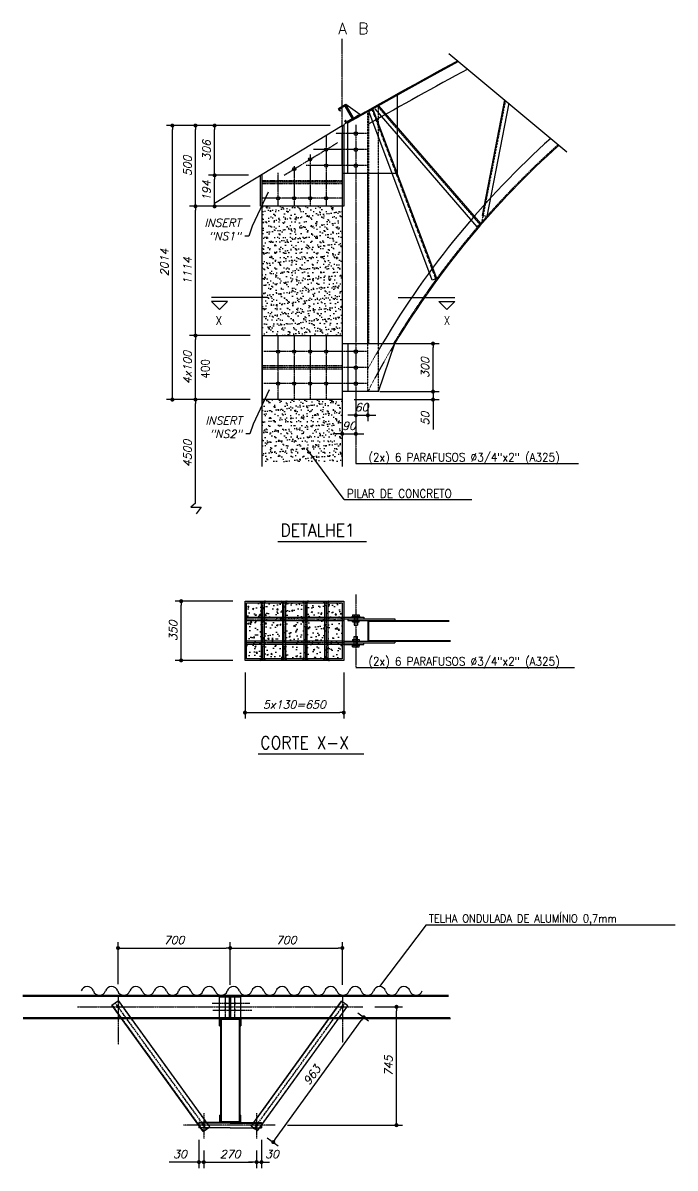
# Model space of a CAD drawing. Header units: millimetres. Extents: x -287396 to 401320, y -174247 to 142644.
# Drawn here: x 360615 to 401320, y 71105 to 142644 of the extents above; entities that cross this region are included whole.
import ezdxf
from ezdxf.enums import TextEntityAlignment as Align

# ---------------------------------------------------------------- set-up
doc = ezdxf.new("R2010")
doc.units = ezdxf.units.MM
doc.header["$LTSCALE"] = 2.5
for name, pattern in [('CENTER', [50.8, 31.75, -6.35, 6.35, -6.35]), ('DASHED', [19.05, 12.7, -6.35]), ('DASHED2', [9.525, 6.35, -3.175]), ('HIDDEN', [0.375, 0.25, -0.125])]:
    doc.linetypes.add(name, pattern=pattern)
doc.layers.add('ESTMETÄLICA', color=1, linetype='Continuous')
doc.layers.add('Estrutura Aço Porticos', color=7, linetype='Continuous')
doc.styles.add('ROMANS', font='romans', dxfattribs={"oblique": 15})
doc.dimstyles.new('ESC.250', dxfattribs={"dimscale": 250, "dimtxt": 2, "dimasz": 1, "dimexe": 1.5, "dimexo": 3, "dimgap": 1, "dimtad": 1, "dimdec": 0, "dimtxsty": 'ROMANS', "dimblk": 'DOT', "dimcen": 1, "dimclrd": 2, "dimclre": 2, "dimadec": 4, "dimazin": 0, "dimtfac": 1, "dimtdec": 0, "dimtmove": 0, "dimatfit": 3, "dimfxl": 1, "dimarcsym": 0})

# ---------------------------------------------------------------- blocks, each defined once
blk = doc.blocks.new('DOT')
at = {"color": 0, "linetype": 'ByBlock'}
blk.add_line((-0.5, 0), (-1, 0), dxfattribs=at)
at = {"color": 0, "linetype": 'ByBlock', "const_width": 0.5}
blk.add_lwpolyline([(-0.25, 0, 1), (0.25, 0, 1)], format="xyb", close=True, dxfattribs=at)
blk = doc.blocks.new('*D166')
at = {"color": 2, "lineweight": -2}
for p, q in [((374793, 123112), (371011, 123112)), ((371386, 119362), (371386, 122862)), ((374793, 119112), (371011, 119112))]:
    blk.add_line(p, q, dxfattribs=at)
at = {"layer": 'DEFPOINTS', "color": 0}
for p in [(371386, 123112), (375543, 123112), (375543, 119112)]:
    blk.add_point(p, dxfattribs=at)
at = {"color": 2, "lineweight": -2, "xscale": 250, "yscale": 250, "zscale": 250}
for p, rotation in [((371386, 123112), 90), ((371386, 119112), 270)]:
    blk.add_blockref('DOT', p, dxfattribs=dict(at, rotation=rotation))
at = {"color": 0, "insert": (370886, 121112), "char_height": 500, "attachment_point": 5, "rotation": 90, "style": 'ROMANS'}
blk.add_mtext('4x100', dxfattribs=at)
blk = doc.blocks.new('_Dot')
at = {"color": 0, "linetype": 'ByBlock', "lineweight": -2}
blk.add_line((-0.5, 0), (-1, 0), dxfattribs=at)
at = {"color": 0, "linetype": 'ByBlock', "const_width": 0.5}
blk.add_lwpolyline([(-0.25, 0, 1), (0.25, 0, 1)], format="xyb", close=True, dxfattribs=at)
blk = doc.blocks.new('*D167')
at = {"color": 2, "lineweight": -2}
for p, q in [((379793, 136231), (371011, 136231)), ((371386, 131436), (371386, 135981)), ((374693, 131186), (371011, 131186))]:
    blk.add_line(p, q, dxfattribs=at)
at = {"layer": 'DEFPOINTS', "color": 0}
for p in [(371386, 136231), (380543, 136231), (375443, 131186)]:
    blk.add_point(p, dxfattribs=at)
at = {"color": 2, "lineweight": -2, "xscale": 250, "yscale": 250, "zscale": 250}
for p, rotation in [((371386, 136231), 90), ((371386, 131186), 270)]:
    blk.add_blockref('DOT', p, dxfattribs=dict(at, rotation=rotation))
at = {"color": 0, "insert": (370886, 133709), "char_height": 500, "attachment_point": 5, "rotation": 90, "style": 'ROMANS'}
blk.add_mtext('500', dxfattribs=at)
blk = doc.blocks.new('*D168')
at = {"color": 2, "lineweight": -2}
for p, q in [((382982, 122612), (386587, 122612)), ((386212, 119862), (386212, 122362)), ((382893, 119612), (386587, 119612))]:
    blk.add_line(p, q, dxfattribs=at)
at = {"layer": 'DEFPOINTS', "color": 0}
for p in [(382232, 122612), (386212, 122612), (382143, 119612)]:
    blk.add_point(p, dxfattribs=at)
at = {"color": 2, "lineweight": -2, "xscale": 250, "yscale": 250, "zscale": 250}
for p, rotation in [((386212, 122612), 90), ((386212, 119612), 270)]:
    blk.add_blockref('DOT', p, dxfattribs=dict(at, rotation=rotation))
at = {"color": 0, "insert": (385712, 121112), "char_height": 500, "attachment_point": 5, "rotation": 90, "style": 'ROMANS'}
blk.add_mtext('300', dxfattribs=at)
blk = doc.blocks.new('*D169')
at = {"color": 2, "lineweight": -2}
for p, q in [((381393, 118862), (381393, 116598)), ((380543, 118362), (380543, 116598)), ((380293, 116973), (380043, 116973)), ((380543, 116973), (381393, 116973)), ((381643, 116973), (381893, 116973))]:
    blk.add_line(p, q, dxfattribs=at)
at = {"layer": 'DEFPOINTS', "color": 0}
for p in [(381393, 119612), (380543, 119112), (381393, 116973)]:
    blk.add_point(p, dxfattribs=at)
at = {"color": 2, "lineweight": -2, "xscale": 250, "yscale": 250, "zscale": 250}
blk.add_blockref('DOT', (380543, 116973), dxfattribs=at)
at = {"color": 2, "lineweight": -2, "xscale": 250, "yscale": 250, "zscale": 250, "rotation": 180}
blk.add_blockref('DOT', (381393, 116973), dxfattribs=at)
at = {"color": 0, "insert": (380968, 117473), "char_height": 500, "attachment_point": 5, "style": 'ROMANS'}
blk.add_mtext('90', dxfattribs=at)
blk = doc.blocks.new('*D170')
at = {"color": 2, "lineweight": -2}
for p, q in [((381393, 118862), (381393, 117756)), ((382143, 118862), (382143, 117756)), ((381143, 118131), (380893, 118131)), ((381393, 118131), (382143, 118131)), ((382393, 118131), (382643, 118131))]:
    blk.add_line(p, q, dxfattribs=at)
at = {"layer": 'DEFPOINTS', "color": 0}
for p in [(381393, 119612), (382143, 119612), (382143, 118131)]:
    blk.add_point(p, dxfattribs=at)
at = {"color": 2, "lineweight": -2, "xscale": 250, "yscale": 250, "zscale": 250}
blk.add_blockref('DOT', (381393, 118131), dxfattribs=at)
at = {"color": 2, "lineweight": -2, "xscale": 250, "yscale": 250, "zscale": 250, "rotation": 180}
blk.add_blockref('DOT', (382143, 118131), dxfattribs=at)
at = {"color": 0, "insert": (381760, 118631), "char_height": 500, "attachment_point": 5, "style": 'ROMANS'}
blk.add_mtext('60', dxfattribs=at)
blk = doc.blocks.new('*D171')
at = {"color": 2, "lineweight": -2}
for p, q in [((373727, 106521), (370114, 106521)), ((370489, 103071), (370489, 106271)), ((373727, 102821), (370114, 102821))]:
    blk.add_line(p, q, dxfattribs=at)
at = {"layer": 'DEFPOINTS', "color": 0}
for p in [(370489, 106521), (374477, 106521), (374477, 102821)]:
    blk.add_point(p, dxfattribs=at)
at = {"color": 2, "lineweight": -2, "xscale": 250, "yscale": 250, "zscale": 250}
for p, rotation in [((370489, 106521), 90), ((370489, 102821), 270)]:
    blk.add_blockref('DOT', p, dxfattribs=dict(at, rotation=rotation))
at = {"color": 0, "insert": (369989, 104671), "char_height": 500, "attachment_point": 5, "rotation": 90, "style": 'ROMANS'}
blk.add_mtext('350', dxfattribs=at)
blk = doc.blocks.new('*D172')
at = {"color": 2, "lineweight": -2}
for p, q in [((383554, 119612), (386588, 119612)), ((386213, 119862), (386213, 120112)), ((386213, 119612), (386213, 119112)), ((381293, 119112), (386588, 119112)), ((386213, 118862), (386213, 117244))]:
    blk.add_line(p, q, dxfattribs=at)
at = {"layer": 'DEFPOINTS', "color": 0}
for p in [(382804, 119612), (386213, 119612), (380543, 119112)]:
    blk.add_point(p, dxfattribs=at)
at = {"color": 2, "lineweight": -2, "xscale": 250, "yscale": 250, "zscale": 250}
for p, rotation in [((386213, 119612), 270), ((386213, 119112), 90)]:
    blk.add_blockref('DOT', p, dxfattribs=dict(at, rotation=rotation))
at = {"color": 0, "insert": (385713, 117928), "char_height": 500, "attachment_point": 5, "rotation": 90, "style": 'ROMANS'}
blk.add_mtext('50', dxfattribs=at)
blk = doc.blocks.new('*D173')
at = {"color": 2, "lineweight": -2}
for p, q in [((371602, 72861), (371602, 71105)), ((371902, 72208), (371902, 71105)), ((371352, 71480), (369734, 71480)), ((371902, 71480), (371602, 71480)), ((372152, 71480), (372402, 71480))]:
    blk.add_line(p, q, dxfattribs=at)
at = {"layer": 'DEFPOINTS', "color": 0}
for p in [(371602, 73611), (371902, 72958), (371902, 71480)]:
    blk.add_point(p, dxfattribs=at)
at = {"color": 2, "lineweight": -2, "xscale": 250, "yscale": 250, "zscale": 250}
blk.add_blockref('DOT', (371602, 71480), dxfattribs=at)
at = {"color": 2, "lineweight": -2, "xscale": 250, "yscale": 250, "zscale": 250, "rotation": 180}
blk.add_blockref('DOT', (371902, 71480), dxfattribs=at)
at = {"color": 0, "insert": (370418, 71980), "char_height": 500, "attachment_point": 5, "style": 'ROMANS'}
blk.add_mtext('30', dxfattribs=at)
blk = doc.blocks.new('*D174')
at = {"color": 2, "lineweight": -2}
for p, q in [((371902, 72208), (371902, 71105)), ((375202, 72208), (375202, 71105)), ((372152, 71480), (374952, 71480))]:
    blk.add_line(p, q, dxfattribs=at)
at = {"layer": 'DEFPOINTS', "color": 0}
for p in [(371902, 72958), (375202, 72958), (375202, 71480)]:
    blk.add_point(p, dxfattribs=at)
at = {"color": 2, "lineweight": -2, "xscale": 250, "yscale": 250, "zscale": 250, "rotation": 180}
blk.add_blockref('DOT', (371902, 71480), dxfattribs=at)
at = {"color": 2, "lineweight": -2, "xscale": 250, "yscale": 250, "zscale": 250}
blk.add_blockref('DOT', (375202, 71480), dxfattribs=at)
at = {"color": 0, "insert": (373552, 71980), "char_height": 500, "attachment_point": 5, "style": 'ROMANS'}
blk.add_mtext('270', dxfattribs=at)
blk = doc.blocks.new('*D175')
at = {"color": 2, "lineweight": -2}
for p, q in [((375502, 72861), (375502, 71105)), ((375202, 72208), (375202, 71105)), ((374952, 71480), (374702, 71480)), ((375202, 71480), (375502, 71480)), ((375752, 71480), (376002, 71480))]:
    blk.add_line(p, q, dxfattribs=at)
at = {"layer": 'DEFPOINTS', "color": 0}
for p in [(375502, 73611), (375202, 72958), (375502, 71480)]:
    blk.add_point(p, dxfattribs=at)
at = {"color": 2, "lineweight": -2, "xscale": 250, "yscale": 250, "zscale": 250}
blk.add_blockref('DOT', (375202, 71480), dxfattribs=at)
at = {"color": 2, "lineweight": -2, "xscale": 250, "yscale": 250, "zscale": 250, "rotation": 180}
blk.add_blockref('DOT', (375502, 71480), dxfattribs=at)
at = {"color": 0, "insert": (376165, 71980), "char_height": 500, "attachment_point": 5, "style": 'ROMANS'}
blk.add_mtext('30', dxfattribs=at)
blk = doc.blocks.new('*D176')
at = {"color": 2, "lineweight": -2}
for p, q in [((382576, 81181), (384305, 81181)), ((383930, 74036), (383930, 80931)), ((377119, 73786), (384305, 73786))]:
    blk.add_line(p, q, dxfattribs=at)
at = {"layer": 'DEFPOINTS', "color": 0}
for p in [(381826, 81181), (383930, 81181), (376369, 73786)]:
    blk.add_point(p, dxfattribs=at)
at = {"color": 2, "lineweight": -2, "xscale": 250, "yscale": 250, "zscale": 250}
for p, rotation in [((383930, 81181), 90), ((383930, 73786), 270)]:
    blk.add_blockref('DOT', p, dxfattribs=dict(at, rotation=rotation))
at = {"color": 0, "insert": (383430, 77483), "char_height": 500, "attachment_point": 5, "rotation": 90, "style": 'ROMANS'}
blk.add_mtext('745', dxfattribs=at)
blk = doc.blocks.new('*D177')
at = {"color": 2, "lineweight": -2}
for p, q in [((366552, 82601), (366552, 85229)), ((373552, 82551), (373552, 85229)), ((366802, 84854), (373302, 84854))]:
    blk.add_line(p, q, dxfattribs=at)
at = {"layer": 'DEFPOINTS', "color": 0}
for p in [(373552, 84854), (366552, 81851), (373552, 81801)]:
    blk.add_point(p, dxfattribs=at)
at = {"color": 2, "lineweight": -2, "xscale": 250, "yscale": 250, "zscale": 250, "rotation": 180}
blk.add_blockref('DOT', (366552, 84854), dxfattribs=at)
at = {"color": 2, "lineweight": -2, "xscale": 250, "yscale": 250, "zscale": 250}
blk.add_blockref('DOT', (373552, 84854), dxfattribs=at)
at = {"color": 0, "insert": (370052, 85354), "char_height": 500, "attachment_point": 5, "style": 'ROMANS'}
blk.add_mtext('700', dxfattribs=at)
blk = doc.blocks.new('*D178')
at = {"color": 2, "lineweight": -2}
for p, q in [((373552, 82601), (373552, 85229)), ((380552, 82551), (380552, 85229)), ((373802, 84854), (380302, 84854))]:
    blk.add_line(p, q, dxfattribs=at)
at = {"layer": 'DEFPOINTS', "color": 0}
for p in [(380552, 84854), (373552, 81851), (380552, 81801)]:
    blk.add_point(p, dxfattribs=at)
at = {"color": 2, "lineweight": -2, "xscale": 250, "yscale": 250, "zscale": 250, "rotation": 180}
blk.add_blockref('DOT', (373552, 84854), dxfattribs=at)
at = {"color": 2, "lineweight": -2, "xscale": 250, "yscale": 250, "zscale": 250}
blk.add_blockref('DOT', (380552, 84854), dxfattribs=at)
at = {"color": 0, "insert": (377052, 85354), "char_height": 500, "attachment_point": 5, "style": 'ROMANS'}
blk.add_mtext('700', dxfattribs=at)
blk = doc.blocks.new('*D182')
at = {"color": 2, "lineweight": -2}
for p, q in [((376388, 72929), (381737, 80324)), ((381509, 80798), (382188, 80307)), ((375866, 72997), (376545, 72506))]:
    blk.add_line(p, q, dxfattribs=at)
at = {"layer": 'DEFPOINTS', "color": 0}
for p in [(380901, 81237), (381884, 80526), (375259, 73437)]:
    blk.add_point(p, dxfattribs=at)
at = {"color": 2, "lineweight": -2, "xscale": 250, "yscale": 250, "zscale": 250}
for p, rotation in [((381884, 80526), 54.11883757673334), ((376241, 72726), 234.1188375767333)]:
    blk.add_blockref('DOT', p, dxfattribs=dict(at, rotation=rotation))
at = {"color": 0, "insert": (378657, 76919), "char_height": 500, "attachment_point": 5, "rotation": 54.11884, "style": 'ROMANS'}
blk.add_mtext('963', dxfattribs=at)
blk = doc.blocks.new('*D183')
at = {"color": 2, "lineweight": -2}
for p, q in [((374477, 102071), (374477, 99184)), ((380643, 102071), (380643, 99184)), ((374727, 99559), (380393, 99559))]:
    blk.add_line(p, q, dxfattribs=at)
at = {"layer": 'DEFPOINTS', "color": 0}
for p in [(374477, 102821), (380643, 102821), (380643, 99559)]:
    blk.add_point(p, dxfattribs=at)
at = {"color": 2, "lineweight": -2, "xscale": 250, "yscale": 250, "zscale": 250, "rotation": 180}
blk.add_blockref('DOT', (374477, 99559), dxfattribs=at)
at = {"color": 2, "lineweight": -2, "xscale": 250, "yscale": 250, "zscale": 250}
blk.add_blockref('DOT', (380643, 99559), dxfattribs=at)
at = {"color": 0, "insert": (377560, 100059), "char_height": 500, "attachment_point": 5, "style": 'ROMANS'}
blk.add_mtext('5x130=650', dxfattribs=at)
blk = doc.blocks.new('*D184')
at = {"color": 2, "lineweight": -2}
for p, q in [((374693, 133125), (372204, 133125)), ((372579, 131436), (372579, 132875)), ((374693, 131186), (372204, 131186))]:
    blk.add_line(p, q, dxfattribs=at)
at = {"layer": 'DEFPOINTS', "color": 0}
for p in [(372579, 133125), (375443, 133125), (375443, 131186)]:
    blk.add_point(p, dxfattribs=at)
at = {"color": 2, "lineweight": -2, "xscale": 250, "yscale": 250, "zscale": 250}
for p, rotation in [((372579, 133125), 90), ((372579, 131186), 270)]:
    blk.add_blockref('DOT', p, dxfattribs=dict(at, rotation=rotation))
at = {"color": 0, "insert": (372079, 132156), "char_height": 500, "attachment_point": 5, "rotation": 90, "style": 'ROMANS'}
blk.add_mtext('194', dxfattribs=at)
blk = doc.blocks.new('*D185')
at = {"color": 2, "lineweight": -2}
for p, q in [((379793, 136231), (372204, 136231)), ((372579, 133375), (372579, 135981)), ((374693, 133125), (372204, 133125))]:
    blk.add_line(p, q, dxfattribs=at)
at = {"layer": 'DEFPOINTS', "color": 0}
for p in [(372579, 136231), (380543, 136231), (375443, 133125)]:
    blk.add_point(p, dxfattribs=at)
at = {"color": 2, "lineweight": -2, "xscale": 250, "yscale": 250, "zscale": 250}
for p, rotation in [((372579, 136231), 90), ((372579, 133125), 270)]:
    blk.add_blockref('DOT', p, dxfattribs=dict(at, rotation=rotation))
at = {"color": 0, "insert": (372079, 134678), "char_height": 500, "attachment_point": 5, "rotation": 90, "style": 'ROMANS'}
blk.add_mtext('306', dxfattribs=at)
blk = doc.blocks.new('*D187')
at = {"color": 2, "lineweight": -2}
for p, q in [((379793, 136231), (369569, 136231)), ((369944, 119362), (369944, 135981)), ((374793, 119112), (369569, 119112))]:
    blk.add_line(p, q, dxfattribs=at)
at = {"layer": 'DEFPOINTS', "color": 0}
for p in [(369944, 136231), (380543, 136231), (375543, 119112)]:
    blk.add_point(p, dxfattribs=at)
at = {"color": 2, "lineweight": -2, "xscale": 250, "yscale": 250, "zscale": 250}
for p, rotation in [((369944, 136231), 90), ((369944, 119112), 270)]:
    blk.add_blockref('DOT', p, dxfattribs=dict(at, rotation=rotation))
at = {"color": 0, "insert": (369444, 127672), "char_height": 500, "attachment_point": 5, "rotation": 90, "style": 'ROMANS'}
blk.add_mtext('2014', dxfattribs=at)
blk = doc.blocks.new('*D188')
at = {"color": 2, "lineweight": -2}
for p, q in [((374793, 131186), (371011, 131186)), ((371386, 123362), (371386, 130936)), ((374793, 123112), (371011, 123112))]:
    blk.add_line(p, q, dxfattribs=at)
at = {"layer": 'DEFPOINTS', "color": 0}
for p in [(371386, 131186), (375543, 131186), (375543, 123112)]:
    blk.add_point(p, dxfattribs=at)
at = {"color": 2, "lineweight": -2, "xscale": 250, "yscale": 250, "zscale": 250}
for p, rotation in [((371386, 131186), 90), ((371386, 123112), 270)]:
    blk.add_blockref('DOT', p, dxfattribs=dict(at, rotation=rotation))
at = {"color": 0, "insert": (370886, 127149), "char_height": 500, "attachment_point": 5, "rotation": 90, "style": 'ROMANS'}
blk.add_mtext('1114', dxfattribs=at)

msp = doc.modelspace()

# ---------------------------------------------------------------- hatches: boundary and pattern name
h = msp.add_hatch()
h.set_pattern_fill('AR-SAND', color=1, scale=10, style=0)
h.set_pattern_definition([(37.5, (-12186.97, 12726.96), (-16.0003, 489.41324), [0, -386.08, 0, -431.8, 0, -412.75]), (7.5, (-12187, 12726.96), (449.5233, 716.8251), [0, -208.28, 0, -347.98, 0, -133.35]), (327.5, (-12499.4, 12726.96), (790.99237, 1.4372), [0, -127, 0, -457.2, 0, -596.9]), (317.5, (-12499.4, 12726.96), (763.5565, 222.9293), [0, -63.5, 0, -299.72, 0, -342.9])])
h.paths.add_polyline_path([(380543.241, 131186.147), (375543.241, 131186.147), (375543.241, 123112.396), (380543.241, 123112.396)])
h.paths.add_polyline_path([(380543.241, 119112.396), (375543.241, 119112.396), (375543.241, 115205.357), (380543.241, 115205.357)])
h = msp.add_hatch()
h.set_pattern_fill('AR-CONC', color=1, scale=5, style=0)
h.set_pattern_definition([(50, (-7835.4, 12726.96), (910.9233, -79.6954), [95.25, -1047.75]), (355, (-7835.4, 12727), (-176.2141, 955.2832), [76.2, -838.2]), (100.451, (-7759.5, 12720.3), (734.7125, 875.5834), [80.95, -890.45]), (46.1842, (-7835.4, 12981), (1355.3952, -210.2116), [142.875, -1571.625]), (96.6356, (-7722.5, 12963.4), (1187.021, 1237.1278), [121.425, -1335.675]), (351.184, (-7835.4, 12981), (1187.023, 1237.1256), [114.3, -1257.3]), (21, (-7708.4, 12917.46), (758.0744, -511.3276), [95.25, -1047.75]), (326, (-7708.4, 12917.5), (309.0101, 920.9398), [76.2, -838.2]), (71.4514, (-7645.25, 12874.85), (1067.0825, 409.6143), [80.95, -890.45]), (37.5, (-7835.42, 12726.96), (15.44302, 422.7752), [0, -828.04, 0, -850.9, 0, -841.375]), (7.5, (-7835.42, 12726.96), (334.0983, 500.90287), [0, -485.14, 0, -808.99, 0, -320.675]), (327.5, (-8118.63, 12726.96), (677.95298, -28.64372), [0, -317.5, 0, -990.6, 0, -1314.45]), (317.5, (-8245.63, 12726.96), (740.6459, 127.13246), [0, -412.75, 0, -657.86, 0, -933.45])])
h.paths.add_polyline_path([(374577.241, 106420.52), (380543.241, 106420.52), (380543.241, 102920.52), (374577.241, 102920.52)])
h = msp.add_hatch()
h.set_pattern_fill('ANSI34', color=6, style=0)
h.set_pattern_definition([(315, (-13152.972, 194974.893), (-13.4703842, -13.4703842), []), (315, (-13148.482, 194974.893), (-13.4703842, -13.4703842), []), (315, (-13143.992, 194974.893), (-13.4703842, -13.4703842), []), (315, (-13139.502, 194974.893), (-13.4703842, -13.4703842), [])])
h.paths.add_polyline_path([(375477.241, 106420.52), (375377.241, 106520.52), (375477.241, 106520.52)])
h.paths.add_polyline_path([(375677.241, 106420.52), (375677.241, 106520.52), (375777.241, 106520.52)])
h = msp.add_hatch()
h.set_pattern_fill('ANSI34', color=6, style=0)
h.set_pattern_definition([(315, (-11819.973, 194974.893), (-13.4703842, -13.4703842), []), (315, (-11815.483, 194974.893), (-13.4703842, -13.4703842), []), (315, (-11810.992, 194974.893), (-13.4703842, -13.4703842), []), (315, (-11806.502, 194974.893), (-13.4703842, -13.4703842), [])])
h.paths.add_polyline_path([(376810.241, 106420.52), (376710.241, 106520.52), (376810.241, 106520.52)])
h.paths.add_polyline_path([(377010.241, 106420.52), (377010.241, 106520.52), (377110.241, 106520.52)])
h = msp.add_hatch()
h.set_pattern_fill('ANSI34', color=6, style=0)
h.set_pattern_definition([(315, (-10486.973, 194974.893), (-13.4703842, -13.4703842), []), (315, (-10482.483, 194974.893), (-13.4703842, -13.4703842), []), (315, (-10477.992, 194974.893), (-13.4703842, -13.4703842), []), (315, (-10473.502, 194974.893), (-13.4703842, -13.4703842), [])])
h.paths.add_polyline_path([(378143.241, 106420.52), (378043.241, 106520.52), (378143.241, 106520.52)])
h.paths.add_polyline_path([(378343.241, 106420.52), (378343.241, 106520.52), (378443.241, 106520.52)])
h = msp.add_hatch()
h.set_pattern_fill('ANSI34', color=6, style=0)
h.set_pattern_definition([(315, (-9186.973, 194974.893), (-13.4703842, -13.4703842), []), (315, (-9182.483, 194974.893), (-13.4703842, -13.4703842), []), (315, (-9177.992, 194974.893), (-13.4703842, -13.4703842), []), (315, (-9173.502, 194974.893), (-13.4703842, -13.4703842), [])])
h.paths.add_polyline_path([(379443.241, 106420.52), (379343.241, 106520.52), (379443.241, 106520.52)])
h.paths.add_polyline_path([(379643.241, 106420.52), (379643.241, 106520.52), (379743.241, 106520.52)])
h = msp.add_hatch()
h.set_pattern_fill('ANSI34', color=6, style=0)
h.set_pattern_definition([(45, (-13152.972, 14366.146), (-13.4703842, 13.4703842), []), (45, (-13148.482, 14366.146), (-13.4703842, 13.4703842), []), (45, (-13143.992, 14366.146), (-13.4703842, 13.4703842), []), (45, (-13139.502, 14366.146), (-13.4703842, 13.4703842), [])])
h.paths.add_polyline_path([(375477.241, 102920.52), (375377.241, 102820.52), (375477.241, 102820.52)])
h.paths.add_polyline_path([(375677.241, 102920.52), (375677.241, 102820.52), (375777.241, 102820.52)])
h = msp.add_hatch()
h.set_pattern_fill('ANSI34', color=6, style=0)
h.set_pattern_definition([(45, (-11819.973, 14366.146), (-13.4703842, 13.4703842), []), (45, (-11815.483, 14366.146), (-13.4703842, 13.4703842), []), (45, (-11810.992, 14366.146), (-13.4703842, 13.4703842), []), (45, (-11806.502, 14366.146), (-13.4703842, 13.4703842), [])])
h.paths.add_polyline_path([(376810.241, 102920.52), (376710.241, 102820.52), (376810.241, 102820.52)])
h.paths.add_polyline_path([(377010.241, 102920.52), (377010.241, 102820.52), (377110.241, 102820.52)])
h = msp.add_hatch()
h.set_pattern_fill('ANSI34', color=6, style=0)
h.set_pattern_definition([(45, (-10486.973, 14366.146), (-13.4703842, 13.4703842), []), (45, (-10482.483, 14366.146), (-13.4703842, 13.4703842), []), (45, (-10477.992, 14366.146), (-13.4703842, 13.4703842), []), (45, (-10473.502, 14366.146), (-13.4703842, 13.4703842), [])])
h.paths.add_polyline_path([(378143.241, 102920.52), (378043.241, 102820.52), (378143.241, 102820.52)])
h.paths.add_polyline_path([(378343.241, 102920.52), (378343.241, 102820.52), (378443.241, 102820.52)])
h = msp.add_hatch()
h.set_pattern_fill('ANSI34', color=6, style=0)
h.set_pattern_definition([(45, (-9186.973, 14366.146), (-13.4703842, 13.4703842), []), (45, (-9182.483, 14366.146), (-13.4703842, 13.4703842), []), (45, (-9177.992, 14366.146), (-13.4703842, 13.4703842), []), (45, (-9173.502, 14366.146), (-13.4703842, 13.4703842), [])])
h.paths.add_polyline_path([(379443.241, 102920.52), (379343.241, 102820.52), (379443.241, 102820.52)])
h.paths.add_polyline_path([(379643.241, 102920.52), (379643.241, 102820.52), (379743.241, 102820.52)])

# ---------------------------------------------------------------- linework, layer by layer
at = {"color": 2, "linetype": 'CENTER'}
for p, q in [((380543.241, 136230.862), (380543.241, 141642.916)), ((381393.241, 136267.763), (381393.241, 115130.91)), ((379543.241, 135621.919), (379543.241, 131186.147)), ((382143.241, 135730.862), (380137.049, 135730.862)), ((376911.276, 133128.145), (380269.882, 135173.345)), ((382143.241, 134730.862), (378745.467, 134730.862)), ((378543.241, 134429.066), (378543.241, 131186.147)), ((376543.241, 131186.147), (376543.241, 133275.237)), ((377543.241, 133684.659), (377543.241, 131186.147)), ((382143.241, 133730.862), (378288.845, 133730.862)), ((380543.241, 132686.147), (375543.241, 132686.147)), ((380543.241, 131686.147), (375543.241, 131686.147)), ((376543.241, 119112.396), (376543.241, 123112.396)), ((382143.241, 122112.396), (375643.241, 122112.396)), ((382143.241, 121112.396), (375543.241, 121112.396)), ((382143.241, 120112.396), (375643.241, 120112.396)), ((381393.241, 106946.314), (381393.241, 102377.86)), ((375577.241, 106520.52), (375577.241, 102820.52)), ((376910.241, 106520.52), (376910.241, 102820.52)), ((378243.241, 106520.52), (378243.241, 102820.52)), ((379543.241, 106520.52), (379543.241, 102820.52)), ((374477.241, 105420.52), (380643.241, 105420.52)), ((380643.241, 103920.52), (374477.241, 103920.52)), ((366552.243, 81850.886), (366552.243, 78814.98)), ((373252.243, 80510.886), (373252.243, 81900.886)), ((373852.243, 80510.886), (373852.243, 81900.886)), ((380552.243, 81850.886), (380552.243, 78928.526)), ((364023.395, 81180.886), (381826.265, 81180.886)), ((372077.872, 73542.67), (366376.613, 81424.103)), ((372417.932, 81400.886), (374798.191, 81400.886)), ((372476.343, 80960.886), (374900.411, 80960.886)), ((375026.613, 73542.67), (380727.872, 81424.103)), ((371902.243, 74536.583), (371902.243, 72958.414)), ((375202.243, 74536.583), (375202.243, 72958.414)), ((376369.199, 73785.886), (370641.051, 73785.886))]:
    msp.add_line(p, q, dxfattribs=at)
at = {"color": 1}
for p, q in [((387203.522, 140735.62), (394568.409, 134595.305)), ((381226.839, 136635.547), (380735.352, 137518.979))]:
    msp.add_line(p, q, dxfattribs=at)
at = {"color": 7}
for p, q in [((383984.927, 133230.862), (383984.927, 138198.504)), ((380716.292, 137450.393), (381158.837, 136654.932)), ((380779.046, 137543.287), (380735.352, 137518.979)), ((380735.352, 137518.979), (381226.839, 136635.547)), ((381245.903, 136704.126), (380779.046, 137543.287)), ((381635.967, 136927.469), (380779.046, 137543.287)), ((382803.241, 137464.484), (389174.695, 130103.074)), ((390675.598, 137840.852), (389272.988, 130609.812)), ((390938.649, 137621.539), (389567.498, 130552.685)), ((380395.927, 137127.792), (380313.27, 137276.365)), ((380439.62, 137152.1), (380380.917, 137257.618)), ((380439.62, 137152.1), (380395.927, 137127.792)), ((381158.837, 136654.932), (380809.291, 136460.466)), ((381660.78, 136884.061), (381635.967, 136927.469)), ((382203.241, 137124.093), (382484.109, 137229.511)), ((386165.487, 126567.427), (382203.241, 137124.093)), ((386446.355, 126672.846), (382484.109, 137229.511)), ((382576.406, 137268.154), (388947.86, 129906.743)), ((380543.241, 136230.862), (380643.241, 136230.862)), ((380754.348, 136559.223), (380710.655, 136534.915)), ((380789.905, 136392.464), (380710.655, 136534.915)), ((380809.291, 136460.466), (380754.348, 136559.223)), ((381226.839, 136635.547), (380789.905, 136392.464)), ((380893.241, 133230.862), (380893.241, 136443.97)), ((380543.241, 133742.381), (380543.241, 135742.381)), ((383984.927, 133230.862), (380543.241, 133230.862)), ((382143.241, 122612.396), (382143.241, 133230.862)), ((382803.241, 122612.396), (382803.241, 133230.862)), ((389567.498, 130552.685), (389272.988, 130609.812)), ((389174.695, 130103.074), (388947.86, 129906.743)), ((386446.355, 126672.846), (386165.487, 126567.427)), ((375377.241, 106520.52), (375477.241, 106420.52)), ((375377.241, 106520.52), (375477.241, 106420.52)), ((375777.241, 106520.52), (375677.241, 106420.52)), ((375777.241, 106520.52), (375677.241, 106420.52)), ((376710.241, 106520.52), (376810.241, 106420.52)), ((376710.241, 106520.52), (376810.241, 106420.52)), ((377110.241, 106520.52), (377010.241, 106420.52)), ((377110.241, 106520.52), (377010.241, 106420.52)), ((378043.241, 106520.52), (378143.241, 106420.52)), ((378043.241, 106520.52), (378143.241, 106420.52)), ((378443.241, 106520.52), (378343.241, 106420.52)), ((378443.241, 106520.52), (378343.241, 106420.52)), ((379343.241, 106520.52), (379443.241, 106420.52)), ((379343.241, 106520.52), (379443.241, 106420.52)), ((379743.241, 106520.52), (379643.241, 106420.52)), ((379743.241, 106520.52), (379643.241, 106420.52)), ((374477.241, 105520.52), (380643.241, 105520.52)), ((374477.241, 105320.52), (380643.241, 105320.52)), ((380643.241, 105520.52), (381893.241, 105520.52)), ((380643.241, 105420.52), (383820.342, 105420.52)), ((381893.241, 105520.52), (381893.241, 105420.52)), ((382143.241, 105320.52), (382143.241, 104020.52)), ((382193.241, 105270.52), (387220.323, 105270.52)), ((382193.241, 105270.52), (382193.241, 104070.52)), ((382843.241, 105320.52), (382843.241, 105270.52)), ((383820.342, 105420.52), (383820.342, 105320.52)), ((380643.241, 104020.52), (374477.241, 104020.52)), ((380643.241, 103820.52), (374477.241, 103820.52)), ((380643.241, 104020.52), (387297.522, 104020.52)), ((380643.241, 103920.52), (383820.342, 103920.52)), ((380643.241, 103820.52), (381893.241, 103820.52)), ((381893.241, 103820.52), (381893.241, 103920.52)), ((382193.241, 104070.52), (387297.522, 104070.52)), ((382843.241, 104070.52), (382843.241, 104020.52)), ((383820.342, 104020.52), (383820.342, 103920.52)), ((375377.241, 102820.52), (375477.241, 102920.52)), ((375777.241, 102820.52), (375677.241, 102920.52)), ((376710.241, 102820.52), (376810.241, 102920.52)), ((377110.241, 102820.52), (377010.241, 102920.52)), ((378043.241, 102820.52), (378143.241, 102920.52)), ((378443.241, 102820.52), (378343.241, 102920.52)), ((379343.241, 102820.52), (379443.241, 102920.52)), ((379743.241, 102820.52), (379643.241, 102920.52)), ((360615.221, 81900.886), (387169.284, 81900.886)), ((366173.933, 81277.746), (366579.294, 81570.461)), ((372280.552, 73689.027), (366579.294, 81570.461)), ((372892.243, 81800.886), (374212.243, 81800.886)), ((372892.243, 80460.886), (372892.243, 81800.886)), ((373502.243, 80510.886), (373502.243, 81900.886)), ((373602.243, 80510.886), (373602.243, 81900.886)), ((374212.243, 80460.886), (374212.243, 81800.886)), ((371875.191, 73396.312), (366173.933, 81277.746)), ((374853.238, 73729.539), (380495.886, 81529.949)), ((375258.599, 73436.824), (380901.247, 81237.234)), ((380901.247, 81237.234), (380495.886, 81529.949)), ((360635.269, 80460.886), (387296.836, 80460.886)), ((372892.243, 80510.886), (374212.243, 80510.886)), ((372892.243, 80000.886), (372892.243, 80460.886)), ((372892.243, 80460.886), (374212.243, 80460.886)), ((372952.243, 80000.886), (372952.243, 80400.886)), ((372952.243, 80400.886), (374152.243, 80400.886)), ((372952.243, 80400.886), (372952.243, 74020.886)), ((372982.243, 80400.886), (372982.243, 74020.886)), ((374122.243, 80400.886), (374122.243, 74020.886)), ((374152.243, 80400.886), (374152.243, 80000.886)), ((374152.243, 80400.886), (374152.243, 74020.886)), ((374212.243, 80460.886), (374212.243, 80000.886)), ((372892.243, 80000.886), (372952.243, 80000.886)), ((374152.243, 80000.886), (374212.243, 80000.886)), ((372892.243, 74420.886), (372892.243, 73960.886)), ((372892.243, 74420.886), (372952.243, 74420.886)), ((372952.243, 74420.886), (372952.243, 74020.886)), ((374152.243, 74020.886), (374152.243, 74420.886)), ((374152.243, 74420.886), (374212.243, 74420.886)), ((374212.243, 73960.886), (374212.243, 74420.886)), ((371602.243, 73960.886), (371602.243, 73610.886)), ((373552.243, 73960.886), (371602.243, 73960.886)), ((373552.243, 73910.886), (371602.243, 73910.886)), ((371875.191, 73396.312), (372280.552, 73689.027)), ((372892.243, 73960.886), (374212.243, 73960.886)), ((372952.243, 74020.886), (374152.243, 74020.886)), ((373552.243, 73960.886), (375502.243, 73960.886)), ((373552.243, 73910.886), (375502.243, 73910.886)), ((375258.599, 73436.824), (374853.238, 73729.539)), ((375502.243, 73960.886), (375502.243, 73610.886)), ((373552.243, 73610.886), (371602.243, 73610.886)), ((373552.243, 73610.886), (375502.243, 73610.886))]:
    msp.add_line(p, q, dxfattribs=at)
at = {"color": 2, "linetype": 'DASHED2'}
for p, q in [((382757.874, 137425.218), (389129.328, 130063.808)), ((382803.241, 133230.862), (382803.241, 137464.484)), ((390728.208, 137796.989), (389233.598, 130091.649)), ((382143.241, 133230.862), (382143.241, 137158.99)), ((382203.241, 122612.396), (382203.241, 137193.117)), ((386390.181, 126651.762), (382427.935, 137208.428)), ((382143.241, 119612.396), (382143.241, 122612.396)), ((382803.772, 119612.396), (382803.772, 122612.396))]:
    msp.add_line(p, q, dxfattribs=at)
at = {"color": 2, "linetype": 'HIDDEN'}
for p, q in [((380543.241, 132786.147), (375543.241, 132786.147)), ((380543.241, 132586.147), (375543.241, 132586.147)), ((380543.241, 121212.396), (375543.241, 121212.396)), ((380543.241, 121012.396), (375543.241, 121012.396))]:
    msp.add_line(p, q, dxfattribs=at)
at = {"color": 4}
for p, q in [((375910.257, 125486.855), (372384.746, 125486.855)), ((373384.746, 125236.855), (372384.746, 125236.855)), ((372884.746, 124736.855), (372384.746, 125236.855)), ((373384.746, 125236.855), (372884.746, 124736.855)), ((384039.395, 125486.855), (387564.906, 125486.855)), ((386564.906, 125236.855), (387064.906, 124736.855)), ((386564.906, 125236.855), (387564.906, 125236.855)), ((387064.906, 124736.855), (387564.906, 125236.855))]:
    msp.add_line(p, q, dxfattribs=at)
at = {"color": 2}
for p, q in [((374693.241, 119112.396), (370636.204, 119112.396)), ((371386.204, 112637.572), (371386.204, 118862.396)), ((380671.545, 112864.007), (378312.673, 116053.96)), ((381393.241, 115130.91), (395289.013, 115130.91)), ((371386.204, 112637.572), (371103.096, 112390.259)), ((371103.096, 112390.259), (371741.572, 112390.259)), ((371741.572, 112390.259), (371422.334, 111986.257)), ((380671.545, 112864.007), (388627.238, 112864.007)), ((376515.949, 110247.641), (382064.941, 110247.641)), ((381393.241, 102377.86), (395039.095, 102377.86)), ((375308.325, 96982.433), (381900.395, 96982.433)), ((385788.435, 86294.581), (382873.501, 82451.28)), ((385788.435, 86294.581), (401320.35, 86294.581))]:
    msp.add_line(p, q, dxfattribs=at)
at = {"color": 7, "linetype": 'Continuous'}
for p, q in [((375477.241, 106520.52), (375477.241, 102820.52)), ((375677.241, 106520.52), (375677.241, 102820.52)), ((376810.241, 106520.52), (376810.241, 102820.52)), ((377010.241, 106520.52), (377010.241, 102820.52)), ((378143.241, 106520.52), (378143.241, 102820.52)), ((378343.241, 106520.52), (378343.241, 102820.52)), ((379443.241, 106520.52), (379443.241, 102820.52)), ((379643.241, 106520.52), (379643.241, 102820.52))]:
    msp.add_line(p, q, dxfattribs=at)
at = {"color": 2, "linetype": 'Continuous'}
for p, q in [((381143.241, 105570.52), (381643.241, 105570.52)), ((381143.241, 105570.52), (381143.241, 105520.52)), ((381193.241, 105670.52), (381593.241, 105670.52)), ((381193.241, 105670.52), (381193.241, 105570.52)), ((381193.241, 105220.52), (381193.241, 105320.52)), ((381193.241, 105220.52), (381593.241, 105220.52)), ((381293.241, 105670.52), (381293.241, 105020.52)), ((381493.241, 105670.52), (381493.241, 105020.52)), ((381593.241, 105670.52), (381593.241, 105570.52)), ((381593.241, 105220.52), (381593.241, 105320.52)), ((381643.241, 105570.52), (381643.241, 105520.52)), ((381293.241, 105020.52), (381493.241, 105020.52)), ((381143.241, 103770.52), (381143.241, 103820.52)), ((381143.241, 103770.52), (381643.241, 103770.52)), ((381193.241, 104120.52), (381593.241, 104120.52)), ((381193.241, 104120.52), (381193.241, 104020.52)), ((381193.241, 103670.52), (381193.241, 103770.52)), ((381293.241, 103670.52), (381293.241, 104320.52)), ((381293.241, 104320.52), (381493.241, 104320.52)), ((381493.241, 103670.52), (381493.241, 104320.52)), ((381593.241, 104120.52), (381593.241, 104020.52)), ((381593.241, 103670.52), (381593.241, 103770.52)), ((381643.241, 103770.52), (381643.241, 103820.52)), ((381193.241, 103670.52), (381593.241, 103670.52))]:
    msp.add_line(p, q, dxfattribs=at)
at = {"color": 2, "linetype": 'DASHED'}
for p, q in [((360615.221, 81850.886), (387169.284, 81850.886)), ((372264.338, 73677.319), (366563.08, 81558.752)), ((371891.405, 73408.021), (366190.147, 81289.454)), ((374869.452, 73717.83), (380512.1, 81518.241)), ((375242.385, 73448.532), (380885.033, 81248.942)), ((360635.269, 80510.886), (387296.836, 80510.886))]:
    msp.add_line(p, q, dxfattribs=at)
msp.add_lwpolyline([(381226.886, 136635.574, -0.000402964), (381660.78, 136884.061)], format="xyb")
at = {"color": 7}
msp.add_lwpolyline([(381245.903, 136704.126, -0.000362183), (381635.967, 136927.469)], format="xyb", dxfattribs=at)
at = {"color": 2, "linetype": 'CENTER'}
for points in [[(377543.241, 123112.396), (377543.241, 119112.396)], [(378543.241, 123112.396), (378543.241, 119112.396)], [(379543.241, 123112.396), (379543.241, 119112.396)]]:
    msp.add_lwpolyline(points, dxfattribs=at)
at = {"color": 7}
for points in [[(374477.241, 106520.52), (380643.241, 106520.52), (380643.241, 102820.52), (374477.241, 102820.52)], [(374577.241, 106420.52), (380543.241, 106420.52), (380543.241, 102920.52), (374577.241, 102920.52)]]:
    msp.add_lwpolyline(points, close=True, dxfattribs=at)
msp.add_lwpolyline([(380893.241, 105420.52), (380893.241, 105320.52), (387220.323, 105320.52)], dxfattribs=at)
for centre, radius in [((381393.241, 135730.862), 110), ((379543.241, 134730.862), 100), ((381393.241, 134730.862), 110), ((378543.241, 134121.919), 100), ((379543.241, 133730.862), 100), ((381393.241, 133730.862), 110), ((377543.241, 133512.976), 100), ((376543.241, 131686.147), 100), ((377543.241, 131686.147), 100), ((378543.241, 131686.147), 100), ((379543.241, 131686.147), 100), ((376543.241, 122112.396), 100), ((377543.241, 122112.396), 100), ((378543.241, 122112.396), 100), ((379543.241, 122112.396), 100), ((381393.241, 122112.396), 110), ((381393.241, 121112.396), 110), ((376543.241, 120112.396), 100), ((377543.241, 120112.396), 100), ((378543.241, 120112.396), 100), ((379543.241, 120112.396), 100), ((381393.241, 120112.396), 110), ((366552.243, 81180.886), 65), ((373252.243, 81400.886), 50), ((373252.243, 80960.886), 50), ((373852.243, 81400.886), 50), ((373852.243, 80960.886), 50), ((380552.243, 81180.886), 65), ((371902.243, 73785.886), 65), ((371902.243, 73785.886), 65), ((375202.243, 73785.886), 65)]:
    msp.add_circle(centre, radius, dxfattribs=at)
for centre, radius, start, end in [((535543.225, -132465.423), 310207.8, 118.45156448, 119.95651948), ((535543.225, -132465.423), 309457.8, 118.39621117, 119.70350315), ((535543.225, -132465.423), 310157.8, 119.64251365, 119.9085505), ((430015.226, 94819.116), 54571.35, 131.90821365, 149.38267402), ((430015.226, 94819.116), 53911.35, 131.80621164, 148.96666375)]:
    msp.add_arc(centre, radius, start, end)
at = {"color": 2, "linetype": 'DASHED2'}
for centre, radius, start, end in [((535543.225, -132465.423), 310147.8, 118.44714685, 119.63081233), ((430015.226, 94819.116), 53971.35, 131.81558875, 149.00497879), ((430015.226, 94819.116), 53911.35, 148.96666375, 152.62000316), ((430015.226, 94819.116), 54571.35, 149.38267402, 151.31079013)]:
    msp.add_arc(centre, radius, start, end, dxfattribs=at)
at = {"color": 7}
for radius, start, end in [(311207.8, 119.84550792, 119.93513929), (311157.8, 119.8548372, 119.92606743)]:
    msp.add_arc((535611.972, -132413.471), radius, start, end, dxfattribs=at)
at = {"color": 4}
for centre, start, end in [((364631.973, 82051.28), 18.18025743, 161.81974257), ((366152.1, 82051.28), 18.18025743, 161.81974257), ((367672.228, 82051.28), 18.18025743, 161.81974257), ((369192.355, 82051.28), 18.18025743, 161.81974257), ((370712.482, 82051.28), 18.18025743, 161.81974257), ((372232.61, 82051.28), 18.18025743, 161.81974257), ((373752.737, 82051.28), 18.18025743, 161.81974257), ((375272.864, 82051.28), 18.18025743, 161.81974257), ((376792.992, 82051.28), 18.18025743, 161.81974257), ((378313.119, 82051.28), 18.18025743, 161.81974257), ((379833.247, 82051.28), 18.18025743, 161.81974257), ((381353.374, 82051.28), 18.18025743, 161.81974257), ((382873.501, 82051.28), 18.18025743, 161.81974257), ((384393.629, 82051.28), 18.18025743, 161.81974257), ((365392.036, 82300.886), 198.18025743, 341.81974257), ((366912.164, 82300.886), 198.18025743, 341.81974257), ((368432.291, 82300.886), 198.18025743, 341.81974257), ((369952.419, 82300.886), 198.18025743, 341.81974257), ((371472.546, 82300.886), 198.18025743, 341.81974257), ((372992.673, 82300.886), 198.18025743, 341.81974257), ((374512.801, 82300.886), 198.18025743, 341.81974257), ((376032.928, 82300.886), 198.18025743, 341.81974257), ((377553.056, 82300.886), 198.18025743, 341.81974257), ((379073.183, 82300.886), 198.18025743, 341.81974257), ((380593.31, 82300.886), 198.18025743, 341.81974257), ((382113.438, 82300.886), 198.18025743, 341.81974257), ((383633.565, 82300.886), 198.18025743, 341.81974257), ((385153.692, 82300.886), 198.18025743, 341.81974257)]:
    msp.add_arc(centre, 400, start, end, dxfattribs=at)
at = {"layer": 'ESTMETÄLICA', "color": 7}
for p, q in [((372579.168, 131381.194), (380543.241, 136230.862)), ((380543.241, 136230.862), (380543.241, 114943.7)), ((375543.241, 114943.7), (375543.241, 133193.692)), ((380543.241, 122612.396), (383820.342, 122612.396)), ((382803.772, 119612.396), (383820.342, 122612.396)), ((382803.772, 119612.396), (380543.241, 119612.396))]:
    msp.add_line(p, q, dxfattribs=at)
at = {"layer": 'ESTMETÄLICA', "color": 4}
for p, q in [((380643.241, 136300.04), (380643.241, 131186.147)), ((375443.241, 131186.147), (375443.241, 133125.252)), ((380643.241, 131186.147), (375443.241, 131186.147)), ((375543.241, 123112.396), (380543.241, 123112.396)), ((375543.241, 123112.396), (375543.241, 119112.396)), ((380543.241, 123112.396), (380543.241, 119112.396)), ((380543.241, 119112.396), (375543.241, 119112.396))]:
    msp.add_line(p, q, dxfattribs=at)
at = {"layer": 'ESTMETÄLICA', "color": 7}
msp.add_lwpolyline([(380893.241, 122612.396), (380893.241, 119612.396)], dxfattribs=at)

# ---------------------------------------------------------------- block references
at = {"color": 2, "xscale": 250, "yscale": 250, "zscale": 250, "rotation": 90}
msp.add_blockref('DOT', (371386.204, 119112.396), dxfattribs=at)

# ---------------------------------------------------------------- texts
at = {"style": 'ROMANS', "width": 0.9}
for s, height, p in [('X', 528, (372641.621, 123791.523)), ('X', 528, (386883.623, 123791.523)), ('(2x) 6 PARAFUSOS %%C3/4"x2" (A325)', 527.99995, (382182.841, 115246.706)), ('PILAR DE CONCRETO', 527.99995, (380841.747, 112979.803)), ('DETALHE1', 791.9999, (376686.151, 110557.317)), ('(2x) 6 PARAFUSOS %%C3/4"x2" (A325)', 527.99995, (382182.841, 102493.656)), ('CORTE X-X', 791.9999, (375431.404, 97282.443)), ('TELHA ONDULADA DE ALUMÍNIO 0,7mm', 500, (385956.038, 86450.227))]:
    msp.add_text(s, height=height, dxfattribs=at).set_placement(p)
msp.add_text('400', height=527.9999, rotation=90, dxfattribs=at).set_placement((372258.871, 120423.181))
at = {"color": 7, "char_height": 500, "attachment_point": 9, "style": 'ROMANS'}
for s, insert in [('INSERT\\P  "NS1"', (374211.524, 129078.396)), ('INSERT\\P  "NS2"', (374274.093, 116716.357))]:
    msp.add_mtext(s, dxfattribs=dict(at, insert=insert))
at = {"color": 7, "insert": (370886.204, 115749.984), "char_height": 500, "attachment_point": 5, "rotation": 90, "style": 'ROMANS'}
msp.add_mtext('4500', dxfattribs=at)
at = {"layer": 'Estrutura Aço Porticos', "style": 'ROMANS'}
for s, p in [('A', (380566.003, 142294.201)), ('B', (381869.368, 142294.201))]:
    msp.add_text(s, height=700, dxfattribs=at).set_placement(p, align=Align.MIDDLE_CENTER)

# ---------------------------------------------------------------- dimensions: what is measured, and where the dimension line sits
at = {"color": 7}
for base, p1, p2, text, picture, middle in [((369944.174, 136230.862), (375543.241, 119112.396), (380543.241, 136230.862), '2014', '*D187', (369444.174, 127671.629)), ((371386.204, 136230.862), (375443.241, 131186.147), (380543.241, 136230.862), '500', '*D167', (370886.204, 133708.504)), ((372579.168, 136230.862), (375443.241, 133125.252), (380543.241, 136230.862), '306', '*D185', (372079.168, 134678.057)), ((372579.168, 133125.252), (375443.241, 131186.147), (375443.241, 133125.252), '194', '*D184', (372079.168, 132155.699)), ((371386.204, 131186.147), (375543.241, 123112.396), (375543.241, 131186.147), '1114', '*D188', (370886.204, 127149.271)), ((371386.204, 123112.396), (375543.241, 119112.396), (375543.241, 123112.396), '4x100', '*D166', (370886.204, 121112.396)), ((370488.614, 106520.52), (374477.241, 102820.52), (374477.241, 106520.52), '350', '*D171', (369988.614, 104670.52))]:
    dim = msp.add_linear_dim(base=base, p1=p1, p2=p2, angle=90, text=text, dimstyle='ESC.250', dxfattribs=at)
    dim.commit()
    dim.dimension.update_dxf_attribs({"geometry": picture, "text_midpoint": middle})
for base, p1, p2, text, picture, middle in [((386212.121, 122612.396), (382143.241, 119612.396), (382231.792, 122612.396), '300', '*D168', (386212.121, 121112.396)), ((386213.036, 119612.396), (380543.241, 119112.396), (382803.772, 119612.396), '50', '*D172', (386213.036, 117928.07))]:
    dim = msp.add_linear_dim(base=base, p1=p1, p2=p2, angle=90, text=text, dimstyle='ESC.250', dxfattribs=at)
    dim.commit()
    dim.dimension.update_dxf_attribs({"geometry": picture, "text_midpoint": middle, "dimtype": 160})
for base, p1, p2, text, picture, middle in [((381393.241, 116972.576), (380543.241, 119112.396), (381393.241, 119612.396), '90', '*D169', (380968.241, 116972.576)), ((380643.241, 99558.696), (374477.241, 102820.52), (380643.241, 102820.52), '5x130=650', '*D183', (377560.241, 99558.696))]:
    dim = msp.add_linear_dim(base=base, p1=p1, p2=p2, text=text, dimstyle='ESC.250', dxfattribs=at)
    dim.commit()
    dim.dimension.update_dxf_attribs({"geometry": picture, "text_midpoint": middle, "dimtype": 160})
dim = msp.add_linear_dim(base=(382143.241, 118131.172), p1=(381393.241, 119612.396), p2=(382143.241, 119612.396), text='60', dimstyle='ESC.250', override={"dimtmove": 1}, dxfattribs=at)
dim.commit()
dim.dimension.update_dxf_attribs({"geometry": '*D170', "text_midpoint": (381759.89, 118131.172), "dimtype": 160})
for base, p1, p2, picture, middle in [((373552.243, 84854.375), (366552.243, 81850.886), (373552.243, 81800.886), '*D177', (370052.243, 85354.375)), ((380552.243, 84854.375), (373552.243, 81850.886), (380552.243, 81800.886), '*D178', (377052.243, 85354.375))]:
    dim = msp.add_linear_dim(base=base, p1=p1, p2=p2, dimstyle='ESC.250', override={"dimlfac": 0.1, "dimtmove": 1}, dxfattribs=at)
    dim.commit()
    dim.dimension.update_dxf_attribs({"geometry": picture, "text_midpoint": middle})
dim = msp.add_aligned_dim(p1=(375258.599, 73436.824), p2=(380901.247, 81237.234), distance=-1212.717, dimstyle='ESC.250', override={"dimlfac": 0.1, "dimtmove": 1}, dxfattribs=at)
dim.commit()
dim.dimension.update_dxf_attribs({"geometry": '*D182', "text_midpoint": (378657.391, 76919.301)})
dim = msp.add_linear_dim(base=(383929.874, 81180.886), p1=(376369.199, 73785.886), p2=(381826.265, 81180.886), angle=90, text='745', dimstyle='ESC.250', override={"dimlfac": 0.1, "dimtmove": 1}, dxfattribs=at)
dim.commit()
dim.dimension.update_dxf_attribs({"geometry": '*D176', "text_midpoint": (383429.874, 77483.386)})
for base, p1, p2, override, picture, middle in [((371902.243, 71480.43), (371602.243, 73610.886), (371902.243, 72958.414), {"dimlfac": 0.1}, '*D173', (370417.917, 71480.43)), ((375502.243, 71480.43), (375202.243, 72958.414), (375502.243, 73610.886), {"dimlfac": 0.1, "dimtmove": 1}, '*D175', (376164.743, 71480.43))]:
    dim = msp.add_linear_dim(base=base, p1=p1, p2=p2, dimstyle='ESC.250', override=override, dxfattribs=at)
    dim.commit()
    dim.dimension.update_dxf_attribs({"geometry": picture, "text_midpoint": middle, "dimtype": 160})
dim = msp.add_linear_dim(base=(375202.243, 71480.43), p1=(371902.243, 72958.414), p2=(375202.243, 72958.414), text='270', dimstyle='ESC.250', override={"dimlfac": 0.1, "dimtmove": 1}, dxfattribs=at)
dim.commit()
dim.dimension.update_dxf_attribs({"geometry": '*D174', "text_midpoint": (373552.243, 71980.43)})

# ---------------------------------------------------------------- leaders
at = {"color": 7, "annotation_type": 0, "has_hookline": 1, "hookline_direction": 1, "text_width": 3248.352}
for points in [[(375927.07, 132075.84), (374932.362, 129950.092), (374711.524, 129328.396), (374461.524, 129328.396)], [(375989.639, 119713.801), (374994.931, 117588.053), (374774.093, 116966.357), (374524.093, 116966.357)]]:
    msp.add_leader(points, dimstyle='ESC.250', override={"dimgap": 1, "dimtad": 0}, dxfattribs=at)

doc.saveas('drawing.dxf')
